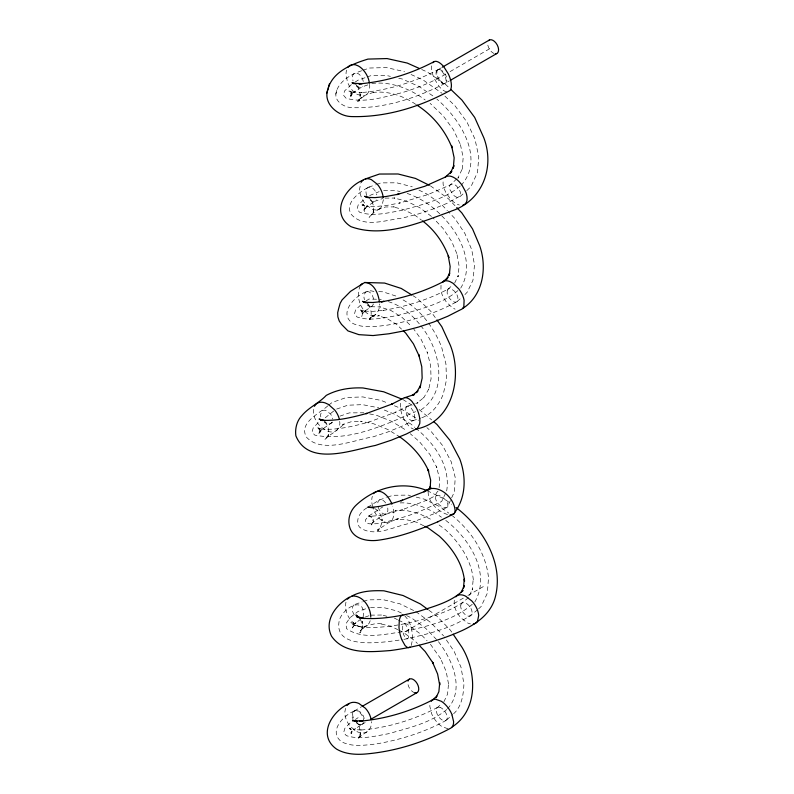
<?xml version="1.0" encoding="UTF-8"?>
<svg xmlns="http://www.w3.org/2000/svg" width="794" height="794" viewBox="0 0 794 794"><rect width="100%" height="100%" fill="white"/><g stroke="black" fill="none" stroke-linecap="round" stroke-linejoin="round"><path stroke-width="0.6" stroke-dasharray="3.97 2.98" d="M336.259 92.273C333.559 101.027 344.219 107.448 351.772 107.647C384.187 108.838 416.225 98.079 444.809 83.539L445.95 81.99A7.841 3.464 63 0 0 444.64 75.341L442.546 72.026A7.563 3.345 63 0 0 438.129 69.614C414.17 82.368 387.571 90.447 360.496 92.67L362.064 92.531L352.943 92.273L354.7 92.66L348.814 91.032L351.911 93.295L349.549 90.546L351.077 94.139L350.551 97.99L352.119 92.382L350.64 95.776L355.156 91.141L353.955 92.203L361.607 87.092L369.359 84.343M313.451 409.337L313.422 412.89A16.992 11.096 52.7 0 0 318.404 424.224L321.372 427.371L328.16 431.39A16.317 10.65 52.7 0 0 336.984 430.199L344.765 423.549L342.571 424.711L351.107 421.753L362.074 421.336L360.516 421.247L373.766 423.827L387.71 429.445L399.124 436.462M339.703 421.336C341.529 431.46 329.143 433.236 324.587 440.015L327.247 436.988L328.954 433.326L328.051 436.551C329.46 431.43 328.418 425.624 324.806 421.634M454.317 600.145L454.128 603.4A16.436 9.369 55.2 0 0 461.046 617.98L467.309 622.794A16.912 9.647 55.2 0 0 470.455 623.905M439.151 487.615L439.658 479.139L436.531 466.822L436.879 467.557L429.901 454.456L419.54 441.772L410.24 433.703M446.675 490.99C450.774 466.088 434.258 443.141 415.778 428.244M383.383 199.612L381.884 206.261A16.942 10.55 64.1 0 1 371.681 209.011L365.716 204.386A16.485 10.262 64.1 0 1 359.622 189.002L360.744 183.364M428.095 491.853C428.284 502.969 438.804 512.408 449.116 514.988M438.07 491.069C430.904 497.421 439.638 509.212 447.32 507.247L454.347 491.952L455.22 477.482L451.25 461.85L442.635 445.573L430.636 430.884L426.904 427.648M447.876 506.393C448.402 502.781 445.484 499.744 442.973 497.56C438.278 492.677 432.422 497.411 427.777 499.803L404.265 509.004L405 508.756C393.139 512.338 381.031 516.517 368.485 516.11L372.207 516.696L369.071 515.495L372.058 518.016L373.329 521.737L373.101 519.504L372.317 523.325L371.205 524.953L373.934 521.569L372.535 522.72L378.252 518.422L386.162 513.797L395.938 510.393L395.015 510.661L406.488 510.532L419.292 513.728L432.482 520.13M345.966 602.13C344.12 610.258 348.229 618.784 354.491 623.905C362.679 631.309 372.128 621.424 381.368 623.905L379.909 623.627L391.224 626.456L397.754 629.632M345.539 708.308L344.884 711.771A16.922 11.801 56.2 0 0 350.849 726.996L357.379 731.83A16.327 11.384 56.2 0 0 369.26 729.825L370.768 726.996L371.423 723.523A16.922 11.801 56.2 0 0 371.403 721.627M441.017 285.254L440.938 290.564A16.396 8.665 56.2 0 0 446.159 301.74L452.024 307.477L455.111 309.194M447.28 290.247L447.151 293.145A7.612 4.02 56.2 0 0 450.873 299.804L453.721 301.78A7.88 4.169 56.2 0 0 457.771 300.509L457.89 297.611A7.612 4.02 56.2 0 0 454.168 290.951L451.329 288.976A7.88 4.169 56.2 0 0 447.27 290.247M337.073 89.434C341.331 79.737 352.238 73.852 361.875 70.676M335.743 94.168L337.569 87.618M411.272 645.443L412.523 639.478L412.473 635.557A16.247 5.925 78.7 0 0 409.724 623.23L408.146 619.866L404.632 615.687M360.446 285.483C354.114 298.018 363.225 319.466 379.423 315.754L377.984 315.625L387.125 318.593L396.623 324.458L401.575 329.153M373.517 303.953L371.999 306.266L365.25 310.782L366.411 309.66L361.935 314.265L362.848 312.637L361.786 316.419L362.153 312.578L360.456 309.094L362.818 311.853L359.613 309.779L365.508 311.397L363.731 311.119L372.882 311.377L384.514 310.206L383.224 310.414C406.002 306.583 428.442 299.735 448.799 288.718M363.116 617.067C366.123 595.629 344.695 606.239 339.544 619.36C331.326 651.943 386.45 641.731 402.36 639.666M370.252 620.7L368.902 623.618L360.327 630.744L362.997 628.213L359.801 632.967L361.796 629.394L362.709 625.424L362.481 621.345L362.898 625.027L360.357 619.409M454.634 283.121L458.198 275.647L458.029 276.828L459.091 265.96L456.848 253.564L457.165 254.378L451.568 241.187L443.012 228.384L432.968 217.814M460.709 288.133C475.636 263.231 459.279 232.662 440.601 214.678M445.662 493.094L441.643 501.52L419.331 511.664L407.044 516.14L384.346 522.412L375.473 523.772L369.111 523.792L365.687 522.492L365.429 519.931L368.366 516.308L382.797 506.88M469.492 595.401L472.609 588.85L472.192 589.982L473.234 578.955L473.343 580.027C471.428 560.107 459.666 542.749 445.236 529.509L437.425 523.772M474.782 602.041C491.516 572.851 468.976 538.004 445.404 520.139M443.906 701.757L447.558 694.105L448.59 683.118L448.57 684.19L446.198 671.535L440.452 658.276L440.819 658.851L430.328 644.123M435.41 496.637L436.908 495.317M406.707 406.558L405.694 408.712A7.89 3.811 67.3 0 0 407.183 415.917L409.297 419.024A7.553 3.652 67.3 0 0 413.565 420.334L414.577 418.18A7.89 3.811 67.3 0 0 413.079 410.974L410.974 407.868A7.553 3.652 67.3 0 0 406.707 406.558L395.481 412.275L396.037 412.036L368.724 422.13L369.2 421.981C353.499 426.269 337.301 430.279 320.895 429.117L322.672 429.296L316.746 427.658L320.051 429.564L317.679 426.805L319.585 430.219L319.476 434.11L320.538 430.348L318.503 433.445L323.128 428.691L333.262 421.574M458.604 177.241L457.84 178.253L462.485 168.457L462.197 169.668L463.18 157.411L460.202 143.565L460.421 144.508L453.523 129.918L443.171 115.845L430.11 103.329M332.21 422.11L331.396 423.172A7.563 4.933 52.7 0 1 327.307 423.728L324.16 421.862M373.994 291.537C367.056 289.056 362.312 293.065 364.456 299.765M367.989 304.37C371.364 308.499 372.029 314.325 370.272 319.287L371.185 316.032L369.21 319.535L373.15 315.486L370.649 317.908C376.227 315.516 380.157 310.087 379.443 303.894M318.205 422.696L313.263 427.777L312.072 432.005L314.722 435.092C349.459 442 384.365 424.899 415.599 411.649M354.074 604.8C350.74 607.718 352.536 613.008 355.037 615.896M447.876 289.274L452.213 285.443M457.979 290.544C441.524 304.539 419.252 309.402 398.896 315.188C385.269 317.56 370.709 321.501 357.111 317.024L354.461 313.938L355.652 309.71L362.451 303.387M457.165 301.482L461.463 297.681M464.897 294.634L467.299 292.073L472.966 280.222L474.514 265.007L471.735 249.683L464.857 233.426L454.962 218.608L448.233 211.541M468.43 597.485C455.617 609.832 437.613 614.437 421.157 619.876C401.526 624.918 381.199 628.798 360.853 626.972L362.521 627.161L353.826 625.047L355.533 625.771L350.888 622.337L352.387 623.578L354.114 626.962L353.618 622.595L353.3 626.317L352.367 627.975L355.97 622.625L354.739 623.796L360.297 619.479M472.271 604.264C453.89 620.253 428.8 625.632 405.724 631.389C386.658 633.463 363.503 640.659 346.521 628.64L345.956 623.667L349.906 617.792L358.114 611.42L369.329 607.509M364.188 718.58A7.841 5.469 56.2 0 0 361.538 713.32C359.106 709.598 352 709.528 352 714.928A7.841 5.469 56.2 0 0 352.645 718.58M477.641 609.693C457.294 627.578 429.336 633.731 403.521 639.478M478.504 608.929L481.124 606.507L487.288 593.307L488.538 577.913C486.037 553.21 471.368 531.077 452.352 515.753M437.712 707.335C413.982 719.9 387.641 727.83 360.863 730.033L362.431 729.924L353.33 729.666L355.067 730.083L349.191 728.465L352.228 730.778L349.876 728.029L350.849 729.746L351.295 733.616L352.338 729.894L350.799 733.279L355.325 728.624L354.094 729.666L363.295 723.294M436.879 707.99L441.295 704.08M446.754 709.538C430.298 723.195 408.295 728.088 388.097 733.805C374.47 736.167 359.91 740.107 346.313 735.631L343.663 732.544L344.854 728.316L349.797 723.235L354.442 720.138M447.588 708.804C465.304 688.924 452.153 658.901 437.782 640.837M446.575 719.979L452.729 714.531M453.612 713.756C461.85 706.521 463.517 694.284 463.914 683.892L461.026 667.288L454.168 651.447L444.303 636.887M456.798 178.839L449.821 185.31A7.483 4 56.3 0 0 450.059 189.865L453.235 194.867A8.009 4.278 56.3 0 0 457.493 197.398L459.686 196.882L465.87 191.433M460.192 186.143C443.717 199.83 421.683 204.733 401.456 210.46C387.819 212.822 373.259 216.772 359.662 212.286L357.022 209.199L358.203 204.971L365.002 198.649M461.046 185.399C485.64 158.423 459.488 118.217 436.819 99.071M466.763 190.659L471.06 186.53L477.541 172.219L478.782 156.746L474.941 138.96L466.922 122.018L455.031 105.84L442.675 94M327.773 405.883C319.416 413.575 298.296 422.765 306.474 437.206C322.175 454.168 354.452 439.757 373.14 436.839L388.296 431.817L402.379 426.031L413.565 420.334M328.637 405.148L332.249 402.399L346.234 397.546L362.719 396.911L381.031 400.384L387.7 403.074M333.728 410.994L323.773 418.974M421.068 409.853C449.325 390.688 439.697 348.506 420.88 325.887M366.818 507.912C360.397 511.693 354.858 519.663 359.315 526.958C373.448 538.392 393.824 526.491 409.089 523.534L434.169 513.698L447.32 507.247M367.701 507.257L379.423 499.952L386.341 497.55M438.129 69.614L436.988 71.162A7.841 3.464 63 0 0 438.298 77.812L440.392 81.127A7.563 3.345 63 0 0 444.809 83.539M351.395 84.581L344.596 90.903L343.405 95.131L346.055 98.218C364.704 103.557 384.296 96.888 402.508 92.541C417.515 87.926 432.254 82.179 445.762 74.1M355.107 82.1L357.896 80.244L365.965 77.385M367.553 187.751C359.126 192.307 344.427 203.095 351.196 214.311C363.642 228.791 386.797 219.65 402.667 218.042L418.488 213.904L433.236 208.991L446.833 203.423L460.341 195.969A7.483 4 56.3 0 0 460.093 191.423L456.917 186.421A8.009 4.278 56.3 0 0 452.659 183.89L427.926 194.599L399.322 203.105L400.236 202.877L386.936 205.398L375.284 206.569L366.103 206.311L367.88 206.519L361.965 204.892L365.2 206.847L362.838 204.088L364.605 207.532L364.337 211.422L365.399 207.651L363.245 210.698L367.89 205.924L375.453 200.862M369.647 195.552L379.165 191.642M380.028 208.465L373.379 212.911L369.071 217.328L371.87 214.36L373.736 210.747L372.823 213.993C374.262 209.318 373.865 203.85 370.788 199.899M365.895 291.815C354.789 296.281 337.867 313.332 352.864 323.456C363.493 328.468 375.641 326.533 386.857 325.212C410.994 321.163 434.715 313.769 456.242 302.038M366.163 300.906L368.952 299.04L381.289 299.348M354.055 711.077C343.177 715.533 327.862 731.85 341.757 741.854C352.248 747.253 364.555 745.169 375.78 744.008C400.116 739.929 424.026 732.455 445.742 720.634M355.365 719.513L358.154 717.647M366.987 731.83L359.077 737.12L361.727 734.867L357.677 739.025L359.851 735.621L361.002 731.721L360.119 734.857L360.208 730.619L359.156 726.5L357.062 722.798L359.077 725.16L356.139 722.203M441.295 67.788L437.871 69.753M450.049 71.619L490.831 48.077M445.057 83.39A7.722 4.456 60 0 0 443.231 71.629A7.722 4.456 60 0 0 436.114 74.705A7.722 4.456 60 0 0 445.057 83.39L449.275 80.958M405.724 631.389L466.773 596.135M467.845 595.52L483.913 586.25M354.273 710.938L361.697 706.65M362.034 724.366L365.21 722.53M364.138 626.813L366.818 625.702M367.156 304.985L369.676 306.643L371.999 306.266M373.17 315.605L375.542 314.632M362.243 724.227L359.394 724.704L356.218 723.294M362.977 70.279L369.359 68.036L386.331 67.569L404.573 71.619M367.116 76.978L370.58 75.758L385.715 75.331L390.44 76.383M387.492 497.143L393.02 495.277L408.166 495.109L410.468 495.684M355.315 604.284L362.233 601.872M363.394 601.465L368.009 599.857L383.234 599.688L399.868 603.807L413.664 610.526M365.24 617.037L369.577 615.529M368.684 187.176L375.433 184.833M376.555 184.446L381.051 182.878L396.663 182.799L412.275 186.798M374.331 201.438L382.797 198.5M377.597 209.695L385.477 206.966L394.241 206.897L392.732 206.827L403.551 209.596L415.024 215.293L421.545 220.156M336.626 409.079L347.782 405.208L362.521 404.652L378.728 407.808M339.951 416.125L349.32 412.88L363.87 412.781M407.59 406.151L414.567 403.858M415.728 403.471L418.051 402.707L417.029 403.163L424.353 397.119L423.589 398.032L428.78 389.09L428.512 390.211L431.073 378.778L430.636 365.726L427.182 352.05L427.4 352.734L421.068 339.266L413.833 329.212M412.682 420.741L420.661 418.11M421.803 417.733C432.264 414.131 439.35 403.997 443.27 394.161L446.476 379.879L445.95 364.059L441.593 347.018C433.782 327.327 420.393 309.144 401.456 299.01M371.8 83.469C390.976 81.196 410.002 88.63 425.187 99.975M400.067 502.9C414.944 502.225 429.564 508.656 441.444 517.222M370.54 607.489L382.639 607.36L397.129 610.983L402.369 613.534M370.659 615.151L382.053 615.022L381.378 614.893L387.293 616.372M383.631 190.5L395.422 190.401L400.116 191.612M385.08 198.123L394.876 198.043L394.171 198.014L406.746 201.239L419.728 207.671L432.125 216.931M378.649 291.656L382.817 291.795L397.457 296.539M370.907 306.722L380.425 306.95L379.75 306.891L390.916 310.504L402.072 317.392L411.53 326.384M366.997 291.368C371.344 291.527 373.309 296.628 373.795 300.331M369.577 413.902L376.425 415.232L391.789 421.416L406.518 430.477M447.985 728.773L442.089 726.669A16.982 8.992 56.2 0 1 431.628 713.737L429.852 706.382A16.446 8.704 56.2 0 1 430.159 703.355M398.717 78.229L402.26 79.013L419.093 86.536L435.072 97.394M416.245 497.133L424.333 499.148L440.432 506.989L448.888 513.202M407.163 193.418C419.331 197.567 430.586 204.792 439.757 213.794M388.326 301.621C401.139 305.452 411.967 314.662 420.205 324.945M394.37 405.754L398.826 407.55L415.719 417.932L418.507 420.363M384.256 410.032L395.303 414.478L411.113 424.204L414.845 427.44M421.674 69.505L427.212 71.976L445.771 84.591L450.009 88.66M411.024 74.507L422.855 79.787L441.792 93.146M427.241 490.712L444.997 499.357L451.746 504.319M423.758 525.767L416.384 522.174L405.526 519.455L396.156 519.564L398.171 518.988L387.661 522.521L384.921 522.164A16.456 9.389 65.4 0 1 374.47 511.584L372.882 507.555M406.568 615.578L411.808 618.129L425.673 628.312L436.978 640.004M394.39 618.149L397.486 619.657M398.519 620.164L407.818 624.689L420.661 634.118L427.103 640.788M398.846 630.168L403.203 632.292L414.855 640.847L417.436 643.517M430.398 185.836L448.282 198.649L455.925 206.688M418.944 190.103L427.837 194.51L442.357 205.358L447.399 210.658M370.163 200.257L371.582 201.12A7.841 4.883 64.1 0 0 376.316 199.85M402.895 399.521L413.982 406.339M419.024 409.436L431.718 419.947M412.731 295.547L416.91 298.127L430.666 311.188L436.234 318.94M374.788 508.547C379.175 511.038 381.676 515.961 382.172 520.874L381.993 518.998L381.696 523.236L380.296 527.246L377.884 530.759L380.386 527.673L377.368 530.144L390.053 521.817A16.873 9.627 65.4 0 0 393.626 510.264L392.712 506.195M415.758 104.342C403.431 95.895 388.276 90.695 373.22 92.412L375.125 91.747L363.354 95.905L357.35 94.486A17.091 10.56 64 0 1 347.345 81.603L346.035 73.584A16.327 10.084 64 0 1 346.581 70.13M428.919 610.219L436.482 615.777L450.387 630.158L452.441 633.175M415.788 611.569L430.685 622.506L443.628 635.895M324.577 421.892L326.215 423.162L324.855 421.574M370.014 199.244L371.612 200.545M367.85 304.499L369.428 305.859M356.427 85.424L358.68 87.598L356.655 85.236L358.838 88.898L359.96 92.977L359.96 97.215L360.833 94.089L358.828 101.304L359.761 97.99L357.647 101.414L361.657 97.295L359.067 99.587L365.895 95.012A16.327 10.084 64 0 0 369.756 86.893L369.557 83.956M363.275 81.514L362.779 79.608A7.92 4.893 64 0 0 358.154 73.644L355.365 72.979A7.573 4.685 64 0 0 352.397 77.157L353.012 80.869M372.644 506.542L371.959 503.485A16.873 9.627 65.4 0 1 372.346 496.3M443.092 181.895A16.158 8.625 56.3 0 0 444.253 188.952L445.97 192.783L451.111 199.76A17.289 9.23 56.3 0 0 459.339 205.021M366.778 195.582A7.642 4.764 64.1 0 1 365.994 191.85L366.163 190.173A7.841 4.883 64.1 0 1 371.423 187.493L372.852 188.367A7.642 4.764 64.1 0 1 376.803 194.917M356.734 722.947A7.751 4.476 60 0 0 359.573 724.585L360.893 724.724A7.751 4.476 60 0 0 363.454 722.351M353.399 718.074A7.751 4.476 60 0 1 355.414 710.58L356.734 710.719A7.751 4.476 60 0 1 363.632 720.813M494.196 53.535A7.722 4.456 60 0 1 487.695 43.184M446.655 91.786A16.327 7.215 63 0 1 439.142 86.407L434.616 79.251A16.922 7.483 63 0 1 431.807 64.89M356.228 85.821A7.92 4.893 64 0 0 357.637 86.844L360.426 87.499A7.573 4.685 64 0 0 362.53 86.209M400.553 403.233A17.021 8.228 67.3 0 0 403.769 418.775L408.324 425.495A16.287 7.871 67.3 0 0 413.356 428.978M414.706 692.755A7.751 4.476 60 0 1 407.798 682.651M378.192 507.197A7.642 4.367 65.4 0 0 385.05 514.135A7.801 4.456 65.4 0 0 387.383 506.562M385.646 502.979A7.642 4.367 65.4 0 0 380.534 499.625A7.801 4.456 65.4 0 0 377.775 505.312M320.875 416.929A7.871 5.141 52.7 0 1 320.468 415.153L321.729 411.044A7.563 4.933 52.7 0 1 325.818 410.488L330.344 413.813A7.871 5.141 52.7 0 1 332.646 419.063M460.808 605.137L460.719 606.646A7.622 4.347 55.2 0 0 465.334 614.695L466.822 615.628A7.831 4.466 55.2 0 0 472.013 613.762L472.102 612.253A7.622 4.347 55.2 0 0 467.477 604.204L465.999 603.261A7.831 4.466 55.2 0 0 460.808 605.137M402.757 626.079L402.598 629.463A7.533 2.749 78.7 0 0 403.868 635.17L406.23 638.664A7.94 2.898 78.7 0 0 408.295 637.9L408.85 633.314A7.533 2.749 78.7 0 0 407.58 627.607L405.218 624.114A7.94 2.898 78.7 0 0 403.154 624.878L402.757 626.079M440.134 707.394L438.824 707.136A7.622 4.039 56.2 0 0 436.224 710.461L437.047 713.875A7.871 4.169 56.2 0 0 441.891 719.86L444.62 720.843A7.622 4.039 56.2 0 0 447.23 717.508L446.407 714.104A7.871 4.169 56.2 0 0 441.553 708.109L440.134 707.394"/><path stroke-width="1.19" d="M327.991 88.968C322.553 103.22 337.708 116.132 351.097 116.559C385.596 117.611 420.254 106.972 450.198 90.407L451.131 88.253A16.922 7.483 63 0 0 448.322 73.902L443.796 66.746A16.327 7.215 63 0 0 434.268 61.545C411.014 73.951 385.169 81.752 358.888 83.906L362.282 83.608L353.628 83.36L355.514 83.787M430.189 487.824L430.656 480.092L428.016 469.701L428.75 471.299C422.477 457.126 411.828 445.206 399.124 436.462M449.275 275.548L450.158 266.506L448.223 255.817L448.918 257.574C443.846 243.163 434.695 230.081 422.477 220.851M430.219 488.072L430.408 486.365L428.631 490.067M450.029 514.959L453.89 513.887L455.091 512.031C455.647 498.136 436.918 481.065 423.887 491.843L431.43 488.141M449.404 274.694L449.652 272.987L446.486 279.617M328.359 87.727C333.639 71.093 352.754 63.758 367.94 59.093L387.045 58.567L407.253 63.063L419.45 68.512M326.86 93.057L329.431 83.817M455.091 512.031C466.138 496.468 466.247 476.34 459.766 458.972L450.009 440.432L437.067 424.582L433.504 421.485M436.541 696.586L438.874 691.693L439.717 682.671L439.668 684.984L437.603 673.987L432.512 662.226L433.296 663.466L425.177 651.527L419.153 645.294M436.015 697.737L436.829 696.13L431.261 701.052A16.446 8.704 56.2 0 1 435.469 699.196L441.365 701.301A16.982 8.992 56.2 0 1 451.826 714.233L453.602 721.597A16.446 8.704 56.2 0 1 450.387 728.336C424.006 742.45 394.757 751.61 364.903 754.062C355.275 754.786 344.963 754.092 336.487 749.06C316.875 735.145 332.16 710.918 349.32 703.474M446.982 278.873L447.965 277.374L442.506 282.207A17.011 8.992 56.2 0 1 449.94 281.572L453.027 283.279L458.882 289.016A16.396 8.665 56.2 0 1 464.103 300.192L463.845 306.454A17.011 8.992 56.2 0 1 460.55 309.749L447.796 316.25L433.742 322.007L418.577 327.049L403.312 331.058L388.971 333.768L373.061 335.554L358.898 334.651L347.951 330.899L341.529 324.379L339.177 320.865L337.867 316.875L337.688 312.687L338.661 308.578L340.12 303.387L342.095 299.884L350.541 291.348L364.724 282.485L384.594 283.061L401.248 288.45L411.689 294.902M401.764 399.064L383.691 391.789L362.957 387.958C350.214 387.422 337.619 389.338 326.265 395.382C318.96 403.163 308.797 407.352 301.938 415.54C296.827 420.721 294.862 428.77 295.874 435.856C308.737 466.852 351.911 449.99 375.413 445.444L391.373 440.164L406.369 434L417.525 428.313L419.718 423.659A17.021 8.228 67.3 0 0 416.503 408.116L411.947 401.397A16.287 7.871 67.3 0 0 402.737 398.578L391.492 404.315L392.693 403.799L365.885 413.694L366.927 413.376C351.911 417.485 336.428 421.296 320.746 420.185L323.615 420.473M314.384 406.31L316.141 404.027A16.317 10.65 52.7 0 1 324.964 402.826L328.418 404.404L334.721 409.992A16.992 11.096 52.7 0 1 339.385 419.431M360.446 285.483L362.362 283.448M347.315 599.212C357.141 590.925 371.592 590.339 383.919 590.815L403.034 595.51L420.403 603.966L427.976 609.524M462.545 308.548C483.348 295.547 487.318 267.32 479.655 245.674L472.549 228.93L461.87 212.951L456.778 207.581M452.193 726.917C478.514 709.905 476.678 671.744 462.108 647.497L453.126 634.188M366.53 197.13L364.635 196.317L370.083 197.825L366.272 197.369L375.036 197.617L386.172 196.495L398.836 194.103L396.851 194.59L424.85 186.272L445.146 177.171L451.836 171.286L450.188 173.459L453.92 165.569L453.314 168.199L454.148 157.798L451.548 145.669L452.014 147.724C445.126 130.236 432.611 115.021 416.711 104.997M432.74 62.746L434.268 61.545M349.4 597.128C336.13 604.78 323.783 620.412 331.505 636.173C344.388 654.822 370.758 652.003 390.4 650.544C415.034 647.279 439.271 640.808 461.969 630.625C476.44 623.925 490.742 613.911 495.128 597.674C504.408 563.283 482.702 527.881 456.074 507.505M362.977 180.159C345.062 187.354 329.768 213.497 350.908 226.637C383.681 238.557 419.46 222.648 450.267 211.611L451.449 211.025C482.563 200.932 495.029 167.326 483.824 137.799L474.683 117.433L461.9 100.044L450.863 89.474M442.367 67.172L489.541 39.928M450.337 80.353L496.726 53.565M362.759 706.035L409.406 679.108M370.51 719.473L417.158 692.537M444.491 281.007C424.81 291.606 403.114 298.147 381.12 301.859L383.909 301.392L372.823 302.514L364.089 302.266L367.93 302.881L362.501 301.383L365.329 302.703M433.067 699.643C410.3 711.623 385.04 719.106 359.384 721.22L362.769 720.982L354.144 720.734L356.953 721.418M445.146 177.171L447.23 176.129L449.861 176.07A17.289 9.23 56.3 0 1 459.041 181.528L461.85 184.813L465.909 192.337A16.158 8.625 56.3 0 1 466.425 202.142L465.016 204.108L462.922 205.16M427.241 490.712C402.598 480.449 375.463 487.149 356.347 504.934C349.836 510.879 347.127 519.901 350.035 528.318C354.015 539.136 367.156 541.429 377.289 540.357C398.28 537.588 418.349 530.174 437.692 521.837L438.367 521.499M437.692 521.837L453.89 513.887M424.562 491.506L401.049 500.746L402.627 500.2C391.303 503.624 379.74 507.604 367.761 507.207L373.825 507.872M365.409 178.918L379.433 174.045L398.102 173.985L415.48 178.432L429.336 185.3M404.642 397.705L414.567 394.439L412.354 395.422L417.972 390.777L416.344 392.742L420.542 385.497L419.957 387.929L422.15 378.133L421.773 366.699L418.706 354.561L419.182 356.049L413.456 343.871L405.694 333.063L403.223 330.721M358.362 617.037L355.93 615.052L360.109 618.139L356.437 616.561L364.575 618.536L360.972 618.139C380.524 619.886 400.047 616.184 418.904 611.33C434.249 606.239 451.081 602.031 463.021 590.488L461.116 592.413L464.351 585.615L463.448 588.066L464.301 578.945L464.54 581.248C462.813 563.452 452.183 547.989 439.32 536.149L427.837 527.712L424.82 526.283M352.079 596.016C363.007 595.321 370.649 607.212 370.778 617.156M364.724 282.485C374.113 282.813 378.351 293.84 379.413 301.819M356.327 83.906L352.01 82.715L353.846 83.707M324.577 420.562L319.079 419.053L322.93 420.612M356.824 721.349L352.526 720.158L354.332 721.18M436.938 319.913L441.811 326.701L450.287 345.192C462.763 376.058 453.185 422.368 415.629 429.187A16.287 7.871 67.3 0 0 417.525 428.313M391.908 504.18L391.114 502.175A16.456 9.389 65.4 0 0 380.663 491.585L377.934 491.228L375.532 491.943A16.873 9.627 65.4 0 0 373.627 493.67M369.498 82.983L368.446 78.884A17.091 10.56 64 0 0 358.441 66.001L355.355 64.761L352.437 64.582L349.896 65.465A16.327 10.084 64 0 0 347.891 67.361M383.264 197.656A16.485 10.262 64.1 0 0 377.299 184.228L371.324 179.603A16.942 10.55 64.1 0 0 361.131 182.362M488.608 40.623A7.722 4.456 60 0 1 497.243 44.97A7.722 4.456 60 0 1 495.545 53.794M347.047 705.469A16.327 11.384 56.2 0 1 358.928 703.464L365.458 708.308A16.922 11.801 56.2 0 1 371.165 719.652M410.041 647.07A17.121 6.243 78.7 0 1 406.816 647.09L405.029 645.482L401.724 639.547A16.247 5.925 78.7 0 1 398.975 627.22L399.332 619.925L400.176 617.335A17.121 6.243 78.7 0 1 402.915 615.142M407.987 681.123A7.751 4.476 60 0 1 417.158 683.584A7.751 4.476 60 0 1 414.706 692.755M455.835 596.84A16.912 9.647 55.2 0 1 465.512 596.096L471.775 600.919A16.436 9.369 55.2 0 1 478.693 615.499L477.492 621.365A16.912 9.647 55.2 0 1 473.323 624.034"/></g></svg>
